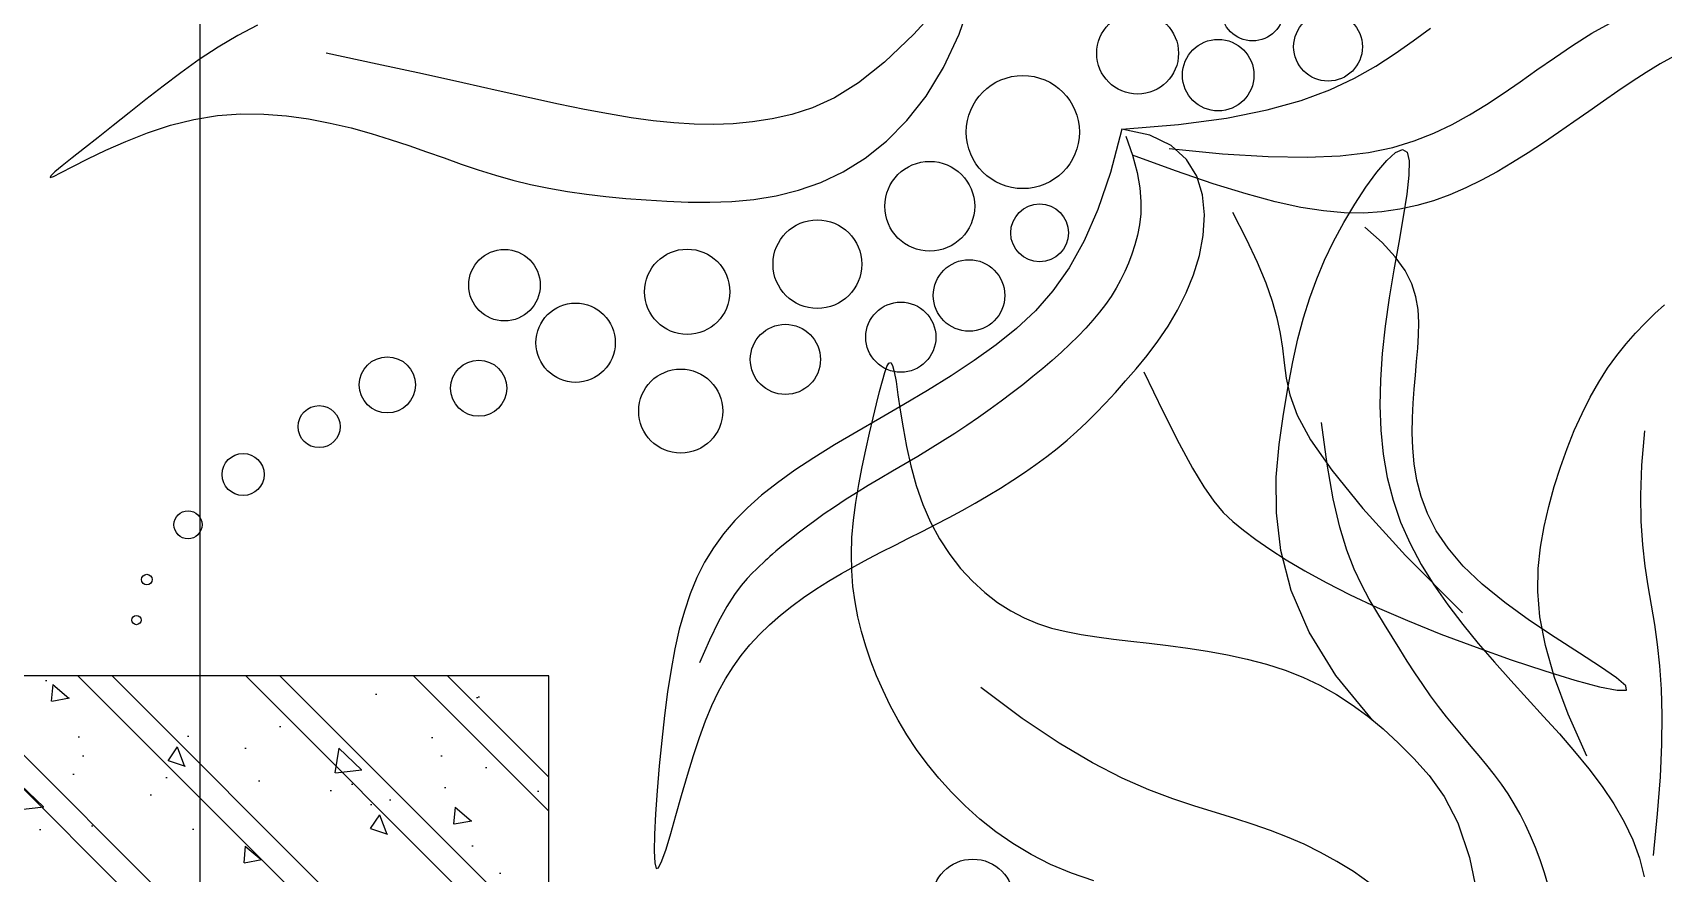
# Model space of a CAD drawing. Header units: millimetres. Extents: x -1030105 to 906887, y -616134 to 1220667.
# Drawn here: x -63910 to -62741, y 529903 to 530506 of the extents above; entities that cross this region are included whole.
import ezdxf
from ezdxf.enums import TextEntityAlignment as Align

# ---------------------------------------------------------------- set-up
doc = ezdxf.new("R2010")
doc.units = ezdxf.units.MM
doc.header["$MEASUREMENT"] = 0
doc.linetypes.add('CENTER', pattern=[2, 1.25, -0.25, 0.25, -0.25])
doc.linetypes.add('DASH', pattern=[0.35, 0.25, -0.1])
for name, color, linetype in [('A-Column', 4, 'Continuous'), ('A-Furniture', 143, 'Continuous'), ('A-Tree', 98, 'Continuous'), ('XR-BC-zColumn$0$LBC - BEACH CLUB - 240809 DG Rev$0$DA-WALL-PATT', 8, 'Continuous')]:
    doc.layers.add(name, color=color, linetype=linetype)
doc.styles.add('Arial_Bold', font='arialbd.ttf')

# ---------------------------------------------------------------- blocks, each defined once
blk = doc.blocks.new('FUR')
at = {"layer": 'A-Furniture', "color": 8, "linetype": 'DASH', "ltscale": 50}
blk.add_open_spline([(-56447.03599999993, -6097.049467972713), (-55194.80878073322, -4879.432741814177), (-50278.88373038909, -2284.573604768259), (-42421.47772418463, -5454.796933513135), (-32732.45049999998, -11254.02927138517), (-23301.95049999998, -9202.029271385167), (-18023.95049999998, -504.5292713851668), (-16595.45049999998, 8921.470728614833), (-19600.32320915881, 15918.27845925349), (-21321.18391267408, 18705.60147339047), (-21789.72381129679, 19344.96383619693)], degree=3, knots=[32574.7262056019, 32574.7262056019, 32574.7262056019, 32574.7262056019, 37697.74124470179, 48060.13185932349, 55585.25195803288, 69452.98974218499, 76151.42226405158, 84447.8370469563, 94470.7732435007, 98031.73488863441, 98031.73488863441, 98031.73488863441, 98031.73488863441], dxfattribs=at)
blk = doc.blocks.new('CAY8')
at = {"color": 0, "linetype": 'ByBlock'}
for p, q in [((228.54305596823, 579.7767229568726), (227.7849597916083, 579.9934766523456)), ((227.7849597916083, 579.9934766523456), (228.434608818885, 578.5095494208235)), ((228.434608818885, 578.5095494208235), (230.5576977554902, 575.1957228446499)), ((230.5649945906498, 578.0593684473224), (228.54305596823, 579.7767229568726)), ((230.5576977554902, 575.1957228446499), (233.9070890959138, 570.2062252904234)), ((233.7068729003095, 575.0414932372678), (230.5649945906498, 578.0593684473224)), ((237.824788138847, 570.923177440347), (233.7068729003095, 575.0414932372678)), ((233.9070890959138, 570.2062252904234), (238.1574372819105, 563.7661468222304)), ((242.7748375484898, 565.9045011694125), (237.824788138847, 570.923177440347)), ((248.4131183706795, 560.1855445386263), (242.7748375484898, 565.9045011694125)), ((238.1574372819105, 563.7661468222304), (242.9833967540562, 556.1005775022586)), ((254.5957278474471, 553.966387661103), (248.4131183706795, 560.1855445386263)), ((242.9833967540562, 556.1005775022586), (248.059621954957, 547.4346073942015)), ((261.1808487358376, 547.4148060442985), (254.5957278474471, 553.966387661103)), ((248.059621954957, 547.4346073942015), (253.0607673255818, 537.9933265614909)), ((268.0350058553759, 540.569356772643), (261.1808487358376, 547.4148060442985)), ((253.0607673255818, 537.9933265614909), (257.6614873077506, 528.0018250665762)), ((275.0268095418451, 533.4362923239914), (268.0350058553759, 540.569356772643)), ((282.0248701303735, 526.0218651765917), (275.0268095418451, 533.4362923239914)), ((257.6614873077506, 528.0018250665762), (261.5364363427598, 517.6851929732165)), ((288.8977979559586, 518.3323278085609), (282.0248701303735, 526.0218651765917)), ((261.5364363427598, 517.6851929732165), (264.4322202932253, 507.2414261919348)), ((295.5142033542525, 510.3739326986051), (288.8977979559586, 518.3323278085609)), ((264.4322202932253, 507.2414261919348), (266.383250708679, 496.7601440256785)), ((301.7426966605799, 502.1529323244486), (295.5142033542525, 510.3739326986051)), ((307.4518882105276, 493.6755791647975), (301.7426966605799, 502.1529323244486)), ((266.383250708679, 496.7601440256785), (267.4958905588592, 486.3038716249448)), ((267.4958905588592, 486.3038716249448), (267.8765028131766, 475.9351341406236)), ((267.8765028131766, 475.9351341406236), (267.6314504428101, 465.7164567224263)), ((267.6314504428101, 465.7164567224263), (266.8670964167122, 455.7103645220941)), ((266.8670964167122, 455.7103645220941), (265.689803705538, 445.9793826892073)), ((296.0507108769834, 437.3696902261599), (298.3755771013984, 461.1292075637557)), ((265.689803705538, 445.9793826892073), (264.205935279484, 436.5860363743941)), ((264.205935279484, 436.5860363743941), (262.5145546937292, 427.5709669323205)), ((293.8916458321346, 416.3112546407738), (296.0507108769834, 437.3696902261599)), ((262.5145546937292, 427.5709669323205), (260.6855278454768, 418.8872805300725)), ((260.6855278454768, 418.8872805300725), (258.7814212181565, 410.466199539298)), ((258.7814212181565, 410.466199539298), (256.8648012942158, 402.2389463308591)), ((291.9140235874966, 397.6537806378929), (293.8916458321346, 416.3112546407738)), ((256.8648012942158, 402.2389463308591), (254.9982345566259, 394.1367432765346)), ((290.1334857633865, 381.0971480466342), (291.9140235874966, 397.6537806378929)), ((254.9982345566259, 394.1367432765346), (253.2442874878998, 386.0908127467283)), ((253.2442874878998, 386.0908127467283), (251.6655265710087, 378.0323771135463)), ((288.5656739813003, 366.3412366972934), (290.1334857633865, 381.0971480466342)), ((251.6655265710087, 378.0323771135463), (250.324518289317, 369.8926587475235)), ((250.324518289317, 369.8926587475235), (249.2702730536275, 361.6133008852066)), ((287.2262298613587, 353.0859264199044), (288.5656739813003, 366.3412366972934)), ((249.2702730536275, 361.6133008852066), (248.4975769907196, 353.1776302195303)), ((248.4975769907196, 353.1776302195303), (247.9876601554006, 344.5793943103581)), ((286.1307950244682, 341.0310970442388), (287.2262298613587, 353.0859264199044)), ((247.9876601554006, 344.5793943103581), (247.7217526035256, 335.8123407153926)), ((247.7217526035256, 335.8123407153926), (247.6810843898365, 326.8702169932531)), ((285.2950110915353, 329.8766283996101), (286.1307950244682, 341.0310970442388)), ((284.737648007098, 319.3583522138233), (285.2950110915353, 329.8766283996101)), ((247.6810843898365, 326.8702169932531), (247.8468855694027, 317.7467707034757)), ((247.8468855694027, 317.7467707034757), (248.2003861974245, 308.4357494038286)), ((284.4899890125762, 309.3559078017734), (284.737648007098, 319.3583522138233)), ((248.2003861974245, 308.4357494038286), (248.7228163289055, 298.9309006529311)), ((284.5864456734143, 299.7848863756026), (284.4899890125762, 309.3559078017734)), ((248.7228163289055, 298.9309006529311), (249.4235609365733, 289.2363928313443)), ((285.0614295553842, 290.560879148763), (284.5864456734143, 299.7848863756026)), ((285.9493522243883, 281.599477333004), (285.0614295553842, 290.560879148763)), ((249.4235609365733, 289.2363928313443), (250.4246246620187, 279.3980776051703)), ((250.4246246620187, 279.3980776051703), (251.8761670633121, 269.472227463435)), ((287.2846252453473, 272.8162721409262), (285.9493522243883, 281.599477333004)), ((-52.02395984573923, 270.4064797614428), (-54.57019617895094, 269.4547824678757)), ((-54.57019617895094, 269.4547824678757), (-54.02760572200168, 268.4074141167748)), ((-54.02760572200168, 268.4074141167748), (-50.73351694807025, 267.2660384696883)), ((-46.71711464213695, 271.2537488633479), (-52.02395984573923, 270.4064797614428)), ((-39.14426508454744, 271.9860592955974), (-46.71711464213695, 271.2537488633479)), ((-29.80001569015985, 272.5928805798048), (-39.14426508454744, 271.9860592955974)), ((-19.17897097616333, 273.063682238304), (-29.80001569015985, 272.5928805798048)), ((-7.775735458961208, 273.3879337932322), (-19.17897097616333, 273.063682238304)), ((3.915086343864459, 273.5551047661374), (-7.775735458961208, 273.3879337932322)), ((15.39888991597581, 273.5546646793537), (3.915086343864459, 273.5551047661374)), ((26.27171896149412, 273.3701961963689), (15.39888991597581, 273.5546646793537)), ((36.49221007253254, 272.9617345456809), (26.27171896149412, 273.3701961963689)), ((46.10964806290758, 272.2834280975312), (36.49221007253254, 272.9617345456809)), ((55.17331774532249, 271.2894252227507), (46.10964806290758, 272.2834280975312)), ((63.73250393392118, 269.9338742911223), (55.17331774532249, 271.2894252227507)), ((71.83649144186529, 268.1709236730185), (63.73250393392118, 269.9338742911223)), ((79.53456508290583, 265.9547217387462), (71.83649144186529, 268.1709236730185)), ((251.8761670633121, 269.472227463435), (253.9283477000299, 259.5151148933965)), ((289.1016601840984, 264.1268547854579), (287.2846252453473, 272.8162721409262)), ((-50.73351694807025, 267.2660384696883), (-45.19164492716482, 266.0305459429892)), ((-45.19164492716482, 266.0305459429892), (-37.90570473053776, 264.7008269544258)), ((-37.90570473053776, 264.7008269544258), (-29.37941142806631, 263.2767719212225)), ((-29.37941142806631, 263.2767719212225), (-20.11648009087185, 261.7582712602107)), ((-20.11648009087185, 261.7582712602107), (-10.62062578915902, 260.1452153895316)), ((86.87600967007347, 263.239416858547), (79.53456508290583, 265.9547217387462)), ((93.91256145839179, 259.9812415372817), (86.87600967007347, 263.239416858547)), ((291.4348686064786, 255.4468164788723), (289.1016601840984, 264.1268547854579)), ((-10.62062578915902, 260.1452153895316), (-1.3955635933944, 258.4374947255583)), ((-1.3955635933944, 258.4374947255583), (7.151859706931646, 256.6293504591904)), ((7.151859706931646, 256.6293504591904), (15.00227044485837, 254.6924268735402)), ((15.00227044485837, 254.6924268735402), (22.23316323518702, 252.5927190258535)), ((51.87581483966096, 257.0350434051888), (41.09169775364899, 260.3470473348807)), ((60.76757117804118, 253.8590605373265), (51.87581483966096, 257.0350434051888)), ((67.98210746725272, 250.8498125095521), (60.76757117804118, 253.8590605373265)), ((100.7057624676472, 256.1447648201884), (93.91256145839179, 259.9812415372817)), ((107.3196061582439, 251.6966398855529), (100.7057624676472, 256.1447648201884)), ((253.9283477000299, 259.5151148933965), (256.7313261307008, 249.5830123839496)), ((294.4064981465654, 246.6763498846503), (291.4348686064786, 255.4468164788723)), ((22.23316323518702, 252.5927190258535), (28.92203269271886, 250.296221972787)), ((28.92203269271886, 250.296221972787), (35.14637343153481, 247.7689307707351)), ((35.14637343153481, 247.7689307707351), (40.98368006637065, 244.9768404768129)), ((73.73456440693735, 248.0380130994035), (67.98210746725272, 250.8498125095521)), ((78.24008269647493, 245.4543760838951), (73.73456440693735, 248.0380130994035)), ((113.8180859910444, 246.6035199139533), (107.3196061582439, 251.6966398855529)), ((120.2651954275661, 240.8320580839372), (113.8180859910444, 246.6035199139533)), ((256.7313261307008, 249.5830123839496), (260.4352619141155, 239.7321924224179)), ((298.4901407165689, 237.6540534728065), (294.4064981465654, 246.6763498846503)), ((40.98368006637065, 244.9768404768129), (46.5114472117657, 241.8859461474149)), ((46.5114472117657, 241.8859461474149), (51.8071694825212, 238.4622428392631)), ((51.8071694825212, 238.4622428392631), (56.93608432047222, 234.6826035354261)), ((81.71380303413207, 243.1296152410887), (78.24008269647493, 245.4543760838951)), ((84.370866119747, 241.0944443479329), (81.71380303413207, 243.1296152410887)), ((86.42641265250313, 239.3795771824898), (84.370866119747, 241.0944443479329)), ((88.07655731270097, 237.9941546029386), (86.42641265250313, 239.3795771824898)), ((126.7249279275584, 234.3489075749694), (120.2651954275661, 240.8320580839372)), ((260.4352619141155, 239.7321924224179), (265.1903146093264, 230.0189274976965)), ((56.93608432047222, 234.6826035354261), (61.91440047853575, 230.5674129213457)), ((89.44131070799085, 236.8610257908094), (88.07655731270097, 237.9941546029386)), ((90.62165742740217, 235.88146700775), (89.44131070799085, 236.8610257908094)), ((91.71858205957142, 234.9567545167829), (90.62165742740217, 235.88146700775)), ((92.83306919365896, 233.9881645798832), (91.71858205957142, 234.9567545167829)), ((94.0661034186287, 232.8769734594189), (92.83306919365896, 233.9881645798832)), ((95.51866932357552, 231.524457416841), (94.0661034186287, 232.8769734594189)), ((97.29175149713592, 229.8318927157616), (95.51866932357552, 231.524457416841)), ((133.2612769529314, 227.1207215663835), (126.7249279275584, 234.3489075749694)), ((304.2472242973981, 228.2031271637115), (298.4901407165689, 237.6540534728065)), ((61.91440047853575, 230.5674129213457), (66.74606953771035, 226.1479336097927)), ((66.74606953771035, 226.1479336097927), (71.43504307892908, 221.4554282129484)), ((99.46145426289331, 227.72103165927), (97.29175149713592, 229.8318927157616)), ((102.0043608789147, 225.1955307200205), (99.46145426289331, 227.72103165927)), ((104.8721743383448, 222.2795224121746), (102.0043608789147, 225.1955307200205)), ((139.9382359642859, 219.114153238037), (133.2612769529314, 227.1207215663835)), ((265.1903146093264, 230.0189274976965), (271.1466437744039, 220.4994900975016)), ((312.2391768695034, 218.1467708784567), (304.2472242973981, 228.2031271637115)), ((71.43504307892908, 221.4554282129484), (75.98527268188082, 216.5211593420117)), ((75.98527268188082, 216.5211593420117), (80.40070992828441, 211.3763896103428)), ((108.0165976345252, 218.9971392504176), (104.8721743383448, 222.2795224121746)), ((111.3893337596837, 215.3725137485835), (108.0165976345252, 218.9971392504176)), ((146.8087120779546, 210.3333159757767), (139.9382359642859, 219.114153238037)), ((271.1466437744039, 220.4994900975016), (278.4499594757672, 211.2501850619537)), ((323.0274264142517, 207.3081845373472), (312.2391768695034, 218.1467708784567)), ((80.40070992828441, 211.3763896103428), (84.68530639835262, 206.0523816292061)), ((114.9420857072928, 211.4297784208993), (111.3893337596837, 215.3725137485835)), ((118.6265564699734, 207.1930657815265), (114.9420857072928, 211.4297784208993)), ((153.8812670359493, 200.9321639935315), (146.8087120779546, 210.3333159757767)), ((278.4499594757672, 211.2501850619537), (287.2281738076654, 202.4274466370571)), ((84.68530639835262, 206.0523816292061), (88.84301367321495, 200.5803980106521)), ((122.394449040281, 202.6865083452158), (118.6265564699734, 207.1930657815265)), ((126.2058818130699, 197.9375294108195), (122.394449040281, 202.6865083452158)), ((287.2281738076654, 202.4274466370571), (297.60474937047, 194.207741420827)), ((337.1734009120937, 195.5105680614743), (323.0274264142517, 207.3081845373472)), ((76.74225976324124, 193.0038326065423), (83.59433209469898, 194.7274387717353)), ((83.59433209469898, 194.7274387717353), (90.66538726828185, 196.0883997266083)), ((88.84301367321495, 200.5803980106521), (92.8811677725771, 194.9906044101681)), ((90.66538726828185, 196.0883997266083), (97.99922177128065, 197.0742105147965)), ((92.8811677725771, 194.9906044101681), (96.82064247771814, 189.3087786546985)), ((97.99922177128065, 197.0742105147965), (105.6396320906588, 197.6723661802625)), ((105.6396320906588, 197.6723661802625), (113.6001742562166, 197.8828667590224)), ((113.6001742562166, 197.8828667590224), (121.7734424629471, 197.7557322617886)), ((121.7734424629471, 197.7557322617886), (130.0217904492038, 197.3534876913272)), ((130.0546347882646, 192.9867154185067), (126.2058818130699, 197.9375294108195)), ((130.0217904492038, 197.3534876913272), (138.2075719525546, 196.7386580511247)), ((138.2075719525546, 196.7386580511247), (146.193140710895, 195.9737683440781)), ((146.193140710895, 195.9737683440781), (153.8408504617928, 195.1213435736081)), ((153.8408504617928, 195.1213435736081), (161.0130549436017, 194.2439087430048)), ((161.1533762352283, 191.1021117118089), (153.8812670359493, 200.9321639935315)), ((161.0130549436017, 194.2439087430048), (167.5721078933657, 193.4039888552961)), ((297.60474937047, 194.207741420827), (309.7031487657314, 186.7675360105586)), ((355.238528343938, 182.5771213712087), (337.1734009120937, 195.5105680614743)), ((57.06197494936532, 185.7821924145919), (63.51987767786522, 188.5187044715731)), ((63.51987767786522, 188.5187044715731), (70.06537378661778, 190.9300861875254)), ((70.06537378661778, 190.9300861875254), (76.74225976324124, 193.0038326065423)), ((96.82064247771814, 189.3087786546985), (100.6856960089517, 183.5596016142972)), ((133.9429033673023, 187.8779435929409), (130.0546347882646, 192.9867154185067)), ((137.8728829518823, 182.6550911593094), (133.9429033673023, 187.8779435929409)), ((168.6225150728151, 181.0345735510509), (161.1533762352283, 191.1021117118089)), ((167.5721078933657, 193.4039888552961), (173.3834913730698, 192.6474355832634)), ((173.3834913730698, 192.6474355832634), (178.3252007419742, 191.9534072779807)), ((178.3252007419742, 191.9534072779807), (182.2783596820536, 191.2843889587693)), ((183.0552268439442, 187.0014228683376), (178.6484609031413, 185.6936077879818)), ((182.2783596820536, 191.2843889587693), (185.1240918758067, 190.6028656467188)), ((185.8279648078915, 188.1081159517871), (183.0552268439442, 187.0014228683376)), ((185.1240918758067, 190.6028656467188), (186.7435210063868, 189.8713223612158)), ((187.0177707562925, 189.0522441228259), (185.8279648078915, 188.1081159517871)), ((186.7435210063868, 189.8713223612158), (187.0177707562925, 189.0522441228259)), ((309.7031487657314, 186.7675360105586), (323.6468345941485, 180.2832970042018)), ((37.85928394853727, 175.7052405252198), (44.24419140643477, 179.3785866987109)), ((44.24419140643477, 179.3785866987109), (50.64786911415467, 182.7330549730123)), ((50.64786911415467, 182.7330549730123), (57.06197494936532, 185.7821924145919)), ((100.6856960089517, 183.5596016142972), (104.5005865860676, 177.7677541588218)), ((141.8467689437693, 177.3620353426686), (137.8728829518823, 182.6550911593094)), ((158.0953712942155, 180.1320071383034), (149.7594302318776, 177.5861964342712)), ((165.8807273076109, 182.3026675283127), (158.0953712942155, 180.1320071383034)), ((172.8276924507754, 184.1419452095815), (165.8807273076109, 182.3026675283127)), ((176.2861589464537, 170.920963932027), (168.6225150728151, 181.0345735510509)), ((178.6484609031413, 185.6936077879818), (172.8276924507754, 184.1419452095815)), ((323.6468345941485, 180.2832970042018), (339.5592694572715, 174.9314909998375)), ((25.22085915357638, 167.326884593569), (31.51191658297648, 171.6942589806658)), ((31.51191658297648, 171.6942589806658), (37.85928394853727, 175.7052405252198)), ((104.5005865860676, 177.7677541588218), (108.2895724297723, 171.9579171582609)), ((108.2895724297723, 171.9579171582609), (112.0769117603795, 166.1547714825374)), ((141.1607099419507, 174.6214678108681), (132.5870162451993, 171.1940536630736)), ((149.7594302318776, 177.5861964342712), (141.1607099419507, 174.6214678108681)), ((145.8667567438115, 172.0426533678128), (141.8467689437693, 177.3620353426686)), ((149.935041753839, 166.7408224597984), (145.8667567438115, 172.0426533678128)), ((339.5592694572715, 174.9314909998375), (357.563915955865, 170.8885845950881)), ((19.00488150370256, 162.5843598923839), (25.22085915357638, 167.326884593569)), ((112.0769117603795, 166.1547714825374), (115.8868627980719, 160.3829980017053)), ((124.3261549623876, 167.2601863848849), (116.6200498271082, 162.7948559098168)), ((132.5870162451993, 171.1940536630736), (124.3261549623876, 167.2601863848849)), ((154.0538193760094, 161.5004198434199), (149.935041753839, 166.7408224597984)), ((184.1417832534953, 160.9526972753101), (176.2861589464537, 170.920963932027)), ((6.873244915144824, 151.8988296624175), (12.88275347626222, 157.4479274056957)), ((12.88275347626222, 157.4479274056957), (19.00488150370256, 162.5843598923839)), ((109.5270962238737, 157.8480823284062), (103.0598074487807, 152.4886432690055)), ((116.6200498271082, 162.7948559098168), (109.5270962238737, 157.8480823284062)), ((115.8868627980719, 160.3829980017053), (119.743683763556, 154.6672775856223)), ((158.2230896602869, 156.3591067930993), (154.0538193760094, 161.5004198434199)), ((162.43407125454, 151.3296807809184), (158.2230896602869, 156.3591067930993)), ((192.1868633913564, 151.3211880016697), (184.1417832534953, 160.9526972753101)), ((0.9951256633230514, 145.9183091902178), (6.873244915144824, 151.8988296624175)), ((103.0598074487807, 152.4886432690055), (97.23069679884247, 146.7853163603595)), ((119.743683763556, 154.6672775856223), (123.6662726553059, 149.0314684172063)), ((123.6662726553059, 149.0314684172063), (127.6520865840448, 143.496137931028)), ((166.675787455426, 146.4187233275388), (162.43407125454, 151.3296807809184)), ((200.4188747569297, 142.2178505315478), (192.1868633913564, 151.3211880016697)), ((-4.725534987095671, 139.4886505917038), (0.9951256633230514, 145.9183091902178)), ((97.23069679884247, 146.7853163603595), (92.05227756982822, 140.8068792310823)), ((127.6520865840448, 143.496137931028), (131.6932224399006, 138.0810308751115)), ((170.9372615599295, 141.6328159542118), (166.675787455426, 146.4187233275388)), ((175.207516864577, 136.9785401819918), (170.9372615599295, 141.6328159542118)), ((208.8979506530686, 133.8044273424621), (200.4188747569297, 142.2178505315478)), ((-10.23346995126303, 132.5963067634748), (-4.725534987095671, 139.4886505917038)), ((87.5370630591442, 134.6221095103774), (83.69756656295249, 128.2997848269242)), ((92.05227756982822, 140.8068792310823), (87.5370630591442, 134.6221095103774)), ((131.6932224399006, 138.0810308751115), (135.7817771116916, 132.8058919964988)), ((179.47557666596, 132.4624775323919), (175.207516864577, 136.9785401819918)), ((-15.46611269539244, 125.2287726747109), (-10.23346995126303, 132.5963067634748)), ((32.39462338229532, 111.137192581702), (44.24105694181526, 131.5125427911207)), ((83.69756656295249, 128.2997848269242), (80.54630137787353, 121.9086828090094)), ((135.7817771116916, 132.8058919964988), (139.9098474883667, 127.6904660427554)), ((139.9098474883667, 127.6904660427554), (144.0695304605124, 122.75449776184)), ((183.7304642615218, 128.0912095261392), (179.47557666596, 132.4624775323919)), ((187.9612029470027, 123.8713176847468), (183.7304642615218, 128.0912095261392)), ((217.9348560014932, 126.1239731380065), (208.8979506530686, 133.8044273424621)), ((-20.36089668622117, 117.37354329564), (-15.46611269539244, 125.2287726747109)), ((80.54630137787353, 121.9086828090094), (78.07909640492471, 115.4967393815768)), ((144.0695304605124, 122.75449776184), (148.2529229165539, 118.0177319008599)), ((192.1586454876251, 119.8104804794148), (187.9612029470027, 123.8713176847468)), ((196.3209625165855, 115.9207641865087), (192.1586454876251, 119.8104804794148)), ((227.9030136304082, 119.1898706780648), (217.9348560014932, 126.1239731380065)), ((239.1758463674942, 113.0155027231758), (227.9030136304082, 119.1898706780648)), ((-24.85525538956972, 109.0181135962284), (-20.36089668622117, 117.37354329564)), ((78.07909640492471, 115.4967393815768), (76.22504296388979, 109.0285236498476)), ((148.2529229165539, 118.0177319008599), (152.4521217457677, 113.4999132077737)), ((152.4521217457677, 113.4999132077737), (156.6691576230605, 109.2089944302152)), ((200.4481541358418, 112.2153320324742), (196.3209625165855, 115.9207641865087)), ((204.5402204468937, 108.7073472431675), (200.4481541358418, 112.2153320324742)), ((252.1267770394497, 107.6142520336816), (239.1758463674942, 113.0155027231758)), ((-28.88662227276473, 100.1499785463766), (-24.85525538956972, 109.0181135962284)), ((23.04771867995623, 93.05963769571281), (32.39462338229532, 111.137192581702)), ((76.22504296388979, 109.0285236498476), (74.8965479783601, 102.4477630155689)), ((156.6691576230605, 109.2089944302152), (160.9457963609475, 105.1057603189711)), ((160.9457963609475, 105.1057603189711), (165.3337375577048, 101.1392036245034)), ((208.5971615512408, 105.4099730455582), (204.5402204468937, 108.7073472431675)), ((212.6189775500552, 102.3363726656335), (208.5971615512408, 105.4099730455582)), ((267.129228474545, 102.9995013693351), (252.1267770394497, 107.6142520336816)), ((-32.39243080110282, 90.7566331159851), (-28.88662227276473, 100.1499785463766)), ((74.8965479783601, 102.4477630155689), (74.00601837297472, 95.69818488016062)), ((165.3337375577048, 101.1392036245034), (169.8846808105609, 97.25831709773229)), ((169.8846808105609, 97.25831709773229), (174.6503257179884, 93.41209348944722)), ((216.605668545033, 99.49970932970791), (212.6189775500552, 102.3363726656335)), ((220.5572346379358, 96.91314626475105), (216.605668545033, 99.49970932970791)), ((224.4777006510285, 94.58527613891965), (220.5572346379358, 96.91314626475105)), ((284.5566235000024, 99.18463349087142), (267.129228474545, 102.9995013693351)), ((304.7823849432407, 96.18303115889466), (284.5566235000024, 99.18463349087142)), ((-35.31011444184514, 80.82557227449615), (-32.39243080110282, 90.7566331159851)), ((15.84684251179897, 77.02665173343303), (23.04771867995623, 93.05963769571281)), ((74.00601837297472, 95.69818488016062), (73.46586107119401, 88.7235166445189)), ((174.6503257179884, 93.41209348944722), (179.6823718775431, 89.54952555063392)), ((179.6823718775431, 89.54952555063392), (185.0325188871084, 85.6196060321472)), ((228.3871902906194, 92.50640938800098), (224.4777006510285, 94.58527613891965)), ((232.3098519842406, 90.66228589027924), (228.3871902906194, 92.50640938800098)), ((236.2698341590312, 89.03864552331834), (232.3098519842406, 90.66228589027924)), ((293.4662180614341, 90.05495102833265), (285.9220129220939, 87.08318279106061)), ((288.6110591155175, 69.7307258226665), (293.4662180614341, 90.05495102833265)), ((301.8600119076164, 94.1050022954314), (293.4662180614341, 90.05495102833265)), ((303.495600954675, 83.23409154995352), (304.7823849432407, 96.18303115889466)), ((304.7823849432407, 96.18303115889466), (309.8038665773802, 70.73846058691015)), ((73.46586107119401, 88.7235166445189), (73.18848299700221, 81.46748571012904)), ((185.0325188871084, 85.6196060321472), (190.7524663444365, 81.57132768490737)), ((240.2912852433092, 87.62122816546798), (236.2698341590312, 89.03864552331834)), ((244.3983536635587, 86.39577369435756), (240.2912852433092, 87.62122816546798)), ((248.6151878476394, 85.3480219882058), (244.3983536635587, 86.39577369435756)), ((252.9659362231487, 84.46371292470758), (248.6151878476394, 85.3480219882058)), ((257.4871873862594, 83.75308450935881), (252.9659362231487, 84.46371292470758)), ((262.2652906089515, 83.32436725912157), (257.4871873862594, 83.75308450935881)), ((267.3990353328281, 83.31028981797317), (262.2652906089515, 83.32436725912157)), ((272.9872109988373, 83.84358082995641), (267.3990353328281, 83.31028981797317)), ((279.1286070480583, 85.05696893963795), (272.9872109988373, 83.84358082995641)), ((285.9220129220939, 87.08318279106061), (279.1286070480583, 85.05696893963795)), ((299.8938571525523, 73.0237495018755), (303.495600954675, 83.23409154995352)), ((-37.61673210890694, 70.35419078934683), (-35.31011444184514, 80.82557227449615)), ((10.43849455423515, 62.78500829560107), (15.84684251179897, 77.02665173343303)), ((73.18848299700221, 81.46748571012904), (73.08629107543129, 73.87381947867289)), ((190.7524663444365, 81.57132768490737), (196.884858203457, 77.38447044516397)), ((196.884858203457, 77.38447044516397), (203.4361158396005, 73.16196299244803)), ((73.08629107543129, 73.87381947867289), (73.07169222909033, 65.8862453512429)), ((195.8666776184418, 73.7740549184764), (178.6556809669437, 62.90303453456181)), ((203.4361158396005, 73.16196299244803), (210.4036049837541, 69.03752119155433)), ((210.4036049837541, 69.03752119155433), (217.7846913678532, 65.14486090786704)), ((284.7421552298274, 51.97691215039413), (288.6110591155175, 69.7307258226665)), ((294.3650657803682, 65.28939976931906), (299.8938571525523, 73.0237495018755)), ((298.3755771013984, 73.7740549184764), (298.7441979627492, 49.31581859632024)), ((309.8038665773802, 70.73846058691015), (315.222645377582, 49.28924159216876)), ((6.469174483807365, 50.08148098282436), (10.43849455423515, 62.78500829560107)), ((73.07169222909033, 65.8862453512429), (73.06126448225587, 57.47454284448941)), ((178.6556809669437, 62.90303453456181), (165.0923102646575, 54.0328152671882)), ((217.7846913678532, 65.14486090786704), (225.5767407229159, 61.61769800572256)), ((225.5767407229159, 61.61769800572256), (233.7771187802227, 58.58974835089793)), ((279.0779893049712, 56.19825626776765), (287.2971390833864, 59.76843710654975)), ((287.2971390833864, 59.76843710654975), (294.3650657803682, 65.28939976931906)), ((73.06126448225587, 57.47454284448941), (72.98827025199171, 48.7126999365737)), ((165.0923102646575, 54.0328152671882), (154.6197238138066, 46.76323687021977)), ((233.7771187802227, 58.58974835089793), (242.3831912712503, 56.19472780786054)), ((242.3831912712503, 56.19472780786054), (251.3923239266896, 54.56635224186357)), ((251.3923239266896, 54.56635224186357), (260.7376694824725, 53.85981908119174)), ((260.7376694824725, 53.85981908119174), (270.0955286900589, 54.31625200776216)), ((270.0955286900589, 54.31625200776216), (279.0779893049712, 56.19825626776765)), ((3.585381976992721, 38.66284339643062), (6.469174483807365, 50.08148098282436)), ((72.98827025199171, 48.7126999365737), (72.79014305670171, 39.700756720953)), ((154.6197238138066, 46.76323687021977), (146.6810799174655, 40.69413909824107)), ((281.8044182860485, 36.48704693376385), (284.7421552298274, 51.97691215039413)), ((298.7441979627492, 49.31581859632024), (299.8229484041021, 28.46840417555541)), ((315.222645377582, 49.28924159216876), (320.9855398335367, 31.32892109902059)), ((1.433616710399292, 28.27586913650339), (3.585381976992721, 38.66284339643062)), ((72.79014305670171, 39.700756720953), (72.40431641217037, 30.53875329187031)), ((146.6810799174655, 40.69413909824107), (140.7195368787088, 35.42536170675339)), ((272.7483457347498, 41.76123441188429), (261.4519678309607, 34.1503733249574)), ((72.40431641217037, 30.53875329187031), (71.76822383719445, 21.32672974199704)), ((136.1782530002183, 30.55674444975193), (132.5003865846102, 25.68812708260702)), ((140.7195368787088, 35.42536170675339), (136.1782530002183, 30.55674444975193)), ((261.4519678309607, 34.1503733249574), (251.4507171116074, 27.99321961242276)), ((279.7427601667168, 22.95466709594075), (281.8044182860485, 36.48704693376385)), ((320.9855398335367, 31.32892109902059), (327.0393684344763, 16.3510460334528)), ((-0.3396216399542027, 18.6673318035846), (1.433616710399292, 28.27586913650339)), ((132.5003865846102, 25.68812708260702), (129.1290959345661, 20.41934935924837)), ((242.5381239545695, 23.09281932698104), (234.5077187377919, 19.25221851956485)), ((251.4507171116074, 27.99321961242276), (242.5381239545695, 23.09281932698104)), ((278.5020927541718, 11.07330955923862), (279.7427601667168, 22.95466709594075)), ((299.8229484041021, 28.46840417555541), (301.57116021203, 10.79100998917602)), ((-2.04247274730551, 9.610578142042868), (-0.3396216399542027, 18.6673318035846)), ((71.76822383719445, 21.32672974199704), (70.81929884742749, 12.16472616511783)), ((129.1290959345661, 20.41934935924837), (125.6055601766657, 14.40027106959496)), ((227.1530318404639, 16.27446324320226), (220.2675936403994, 13.96259954921879)), ((234.5077187377919, 19.25221851956485), (227.1530318404639, 16.27446324320226)), ((327.0393684344763, 16.3510460334528), (333.3309496702223, 3.849163319815489)), ((-3.801633689645314, 0.9852474664457986), (-2.04247274730551, 9.610578142042868)), ((70.81929884742749, 12.16472616511783), (69.49497496088043, 3.15278265482084)), ((121.8630417288241, 7.48083214064718), (117.9328238325925, -0.4390074663078849)), ((125.6055601766657, 14.40027106959496), (121.8630417288241, 7.48083214064718)), ((138.7161815662275, 6.420700440192377), (154.8035235170482, 8.284150232453612)), ((154.8035235170482, 8.284150232453612), (169.9072955171887, 8.678461557939954)), ((169.9072955171887, 8.678461557939954), (183.8560778239207, 8.263173468754758)), ((183.8560778239207, 8.263173468754758), (196.539868047048, 7.579565180423742)), ((200.3057652235166, 8.921515925141648), (192.8384571090301, 6.384561173685142)), ((196.539868047048, 7.579565180423742), (208.0943332042098, 6.695876557774682)), ((207.0785848454125, 10.54873111775123), (200.3057652235166, 8.921515925141648)), ((213.6449345160672, 12.11967349031511), (207.0785848454125, 10.54873111775123)), ((220.2675936403994, 13.96259954921879), (213.6449345160672, 12.11967349031511)), ((278.0273279300327, 0.5365112464296544), (278.5020927541718, 11.07330955923862)), ((301.57116021203, 10.79100998917602), (303.948165172058, -4.157165630282179)), ((-5.698440894089799, -7.302447764419412), (-3.801633689645314, 0.9852474664457986)), ((69.49497496088043, 3.15278265482084), (67.73268569458196, -5.609060695109292)), ((104.2764667831962, -4.351770759551073), (121.8166894076512, 2.428573126957417)), ((121.8166894076512, 2.428573126957417), (138.7161815662275, 6.420700440192377)), ((184.1323321780019, 1.9530975651669), (173.6430621059571, -5.357644199151764)), ((192.8384571090301, 6.384561173685142), (184.1323321780019, 1.9530975651669)), ((208.0943332042098, 6.695876557774682), (218.7165576653806, 5.562087627879009)), ((218.7165576653806, 5.562087627879009), (228.6036258015174, 4.12817841676042)), ((228.6036258015174, 4.12817841676042), (237.9526219822674, 2.344128952210667)), ((237.9526219822674, 2.344128952210667), (246.9606305778671, 0.1599192607118312)), ((246.9606305778671, 0.1599192607118312), (255.8247359581601, -2.474470630664655)), ((278.2633775769009, -8.962190919452041), (278.0273279300327, 0.5365112464296544)), ((333.3309496702223, 3.849163319815489), (339.8071020304651, -6.683180116624499)), ((-7.814230788344503, -15.34629509209299), (-5.698440894089799, -7.302447764419412)), ((67.73268569458196, -5.609060695109292), (65.47768538871787, -14.04785797071054)), ((86.2669334361799, -14.57987027222225), (104.2764667831962, -4.351770759551073)), ((117.9328238325925, -0.4390074663078849), (113.8461897289981, -9.459287789000882)), ((173.6430621059571, -5.357644199151764), (160.8263185677006, -16.53243341578309)), ((255.8247359581601, -2.474470630664655), (264.7420224939724, -5.609060695109292)), ((264.7420224939724, -5.609060695109292), (273.8068612795269, -9.25427172345917)), ((303.948165172058, -4.157165630282179), (306.913295070497, -16.81692434890829)), ((339.8071020304651, -6.683180116624499), (346.4146440044369, -15.75243735046934)), ((65.47768538871787, -14.04785797071054), (62.70651167538199, -22.19903997796609)), ((67.95950910887223, -28.91526446492753), (86.2669334361799, -14.57987027222225)), ((113.8461897289981, -9.459287789000882), (109.6344226599849, -19.68004886607923)), ((148.0305097563269, -18.6684600432327), (163.3650333104542, -14.07338959273875)), ((163.3650333104542, -14.07338959273875), (181.9874255370687, -9.343890068315886)), ((273.8068612795269, -9.25427172345917), (282.7027703078074, -13.26212777785804)), ((279.1551535765921, -17.72926001563428), (278.2633775769009, -8.962190919452041)), ((282.7027703078074, -13.26212777785804), (291.0105542958499, -17.44505373842367)), ((-10.23033980031141, -23.24008205863902), (-7.814230788344503, -15.34629509209299)), ((62.70651167538199, -22.19903997796609), (59.40352301061102, -30.1251317005208)), ((109.6344226599849, -19.68004886607923), (105.3288058669077, -31.20133073527359)), ((135.5177345782595, -23.14473270817507), (148.0305097563269, -18.6684600432327)), ((160.8263185677006, -16.53243341578309), (145.1377732395431, -32.55603938385866)), ((266.811307910235, -27.65615893481845), (272.7483457347498, -19.06313775211856)), ((280.6504925159916, -26.02789755588128), (279.1551535765921, -17.72926001563428)), ((291.0105542958499, -17.44505373842367), (298.3110179612795, -21.61547448429155)), ((298.3110179612795, -21.61547448429155), (304.1849660212629, -25.58581489590688)), ((306.913295070497, -16.81692434890829), (310.425881694051, -27.62906783383914)), ((346.4146440044369, -15.75243735046934), (353.1003940818937, -23.86506145677959)), ((-13.02810435743413, -31.07759620546676), (-10.23033980031141, -23.24008205863902)), ((49.52561354426325, -48.01749238990124), (67.95950910887223, -28.91526446492753)), ((117.0929481598159, -31.80340982947928), (125.3605874785153, -27.51783887437159)), ((125.3605874785153, -27.51783887437159), (135.5177345782595, -23.14473270817507)), ((260.9900181296853, -34.3859352725467), (266.811307910235, -27.65615893481845)), ((282.7089298014125, -33.94825880121607), (280.6504925159916, -26.02789755588128)), ((304.1849660212629, -25.58581489590688), (308.2132031925739, -29.16849985286353)), ((308.2132031925739, -29.16849985286353), (309.9765341935581, -32.17595423521379)), ((310.425881694051, -27.62906783383914), (314.4452568285724, -37.03439775194965)), ((353.1003940818937, -23.86506145677959), (359.8111707529188, -31.45351749512884)), ((-16.2888608874182, -38.95262507431289), (-13.02810435743413, -31.07759620546676)), ((59.40352301061102, -30.1251317005208), (55.55307784945944, -37.88865812385302)), ((105.3288058669077, -31.20133073527359), (100.9606225905318, -44.12317343568975)), ((104.3617116789919, -40.17447125856233), (110.2486963257343, -36.01707686194095)), ((110.2486963257343, -36.01707686194095), (117.0929481598159, -31.80340982947928)), ((145.1377732395431, -32.55603938385866), (126.0330977968133, -54.41323140120039)), ((181.5202619236097, -36.68817267920349), (170.7682121627749, -39.02244119139323)), ((192.6977635651001, -35.00416470212622), (181.5202619236097, -36.68817267920349)), ((204.3194869808376, -33.92039724892493), (192.6977635651001, -35.00416470212622)), ((216.4042020650031, -33.3868503105241), (204.3194869808376, -33.92039724892493)), ((228.970678711712, -33.35350387673498), (216.4042020650031, -33.3868503105241)), ((241.9594787452534, -33.74949624522378), (228.970678711712, -33.35350387673498)), ((254.998331711331, -34.42059894442173), (241.9594787452534, -33.74949624522378)), ((267.6367590859536, -35.19174181113885), (254.998331711331, -34.42059894442173)), ((255.2500648780788, -39.49006167345033), (260.9900181296853, -34.3859352725467)), ((279.4242823446057, -35.88785468146489), (267.6367590859536, -35.19174181113885)), ((289.9104229639506, -36.33386739142406), (279.4242823446057, -35.88785468146489)), ((285.2929255418148, -41.53723744795388), (282.7089298014125, -33.94825880121607)), ((298.6447024187528, -36.35470977736804), (289.9104229639506, -36.33386739142406)), ((305.176642185741, -35.77531167551751), (298.6447024187528, -36.35470977736804)), ((309.0557637403344, -34.42060292255155), (305.176642185741, -35.77531167551751)), ((309.9765341935581, -32.17595423521379), (309.0557637403344, -34.42060292255155)), ((314.4452568285724, -37.03439775194965), (318.9307522599793, -45.47371577004924)), ((359.8111707529188, -31.45351749512884), (366.4937925059585, -38.65431846602405)), ((-20.09394581816559, -46.95895620665215), (-16.2888608874182, -38.95262507431289)), ((55.55307784945944, -37.88865812385302), (51.13953464711267, -45.55214423272082)), ((93.67639918657551, -48.38192520432312), (98.9658739227034, -44.29122430772077)), ((100.9606225905318, -44.12317343568975), (96.5611560730631, -58.54561700551676)), ((98.9658739227034, -44.29122430772077), (104.3617116789919, -40.17447125856233)), ((160.4228443875636, -42.05699024763999), (150.4653887045806, -45.84183985787058)), ((170.7682121627749, -39.02244119139323), (160.4228443875636, -42.05699024763999)), ((243.8765219037687, -45.77174430352716), (249.5570366411139, -43.20613304764083)), ((249.5570366411139, -43.20613304764083), (255.2500648780788, -39.49006167345033)), ((288.3649398487778, -48.84172719404705), (285.2929255418148, -41.53723744795388)), ((-24.61517398382239, -55.1760762924805), (-20.09394581816559, -46.95895620665215)), ((51.13953464711267, -45.55214423272082), (46.14725185934549, -53.17811501188226)), ((88.43384931323271, -52.45699477640119), (93.67639918657551, -48.38192520432312)), ((140.8770752198416, -50.42701003279763), (131.6380912640761, -55.83646868466712)), ((150.4653887045806, -45.84183985787058), (140.8770752198416, -50.42701003279763)), ((175.0445478023339, -52.14304787488618), (181.9774336774226, -51.13014251102686)), ((181.9774336774226, -51.13014251102686), (188.7632880128531, -50.44236741406894)), ((188.7632880128531, -50.44236741406894), (195.4052392349349, -50.00469247747787)), ((195.4052392349349, -50.00469247747787), (201.9064157690609, -49.74208759439171)), ((201.9064157690609, -49.74208759439171), (208.2699460412132, -49.57952265696622)), ((208.2699460412132, -49.57952265696622), (214.4989584767191, -49.44196755919074)), ((214.4989584767191, -49.44196755919074), (220.5965815010368, -49.25439219322107)), ((220.5965815010368, -49.25439219322107), (226.5659435404759, -48.94176645298103)), ((226.5659435404759, -48.94176645298103), (232.415386867915, -48.40196609670784)), ((232.415386867915, -48.40196609670784), (238.1741091508902, -47.42449034997662)), ((238.1741091508902, -47.42449034997662), (243.8765219037687, -45.77174430352716)), ((291.8874328321126, -55.90862173659661), (288.3649398487778, -48.84172719404705)), ((318.9307522599793, -45.47371577004924), (323.840135612767, -53.33467724129696)), ((46.14725185934549, -53.17811501188226), (40.56058794114688, -60.8290954460299)), ((78.17711722790591, -60.59775489066487), (83.26012257032016, -56.52581176021886)), ((83.26012257032016, -56.52581176021886), (88.43384931323271, -52.45699477640119)), ((96.5611560730631, -58.54561700551676), (92.18567337413879, -74.41551513680133)), ((126.0330977968133, -54.41323140120039), (102.9679639149708, -83.08877876484439)), ((131.6380912640761, -55.83646868466712), (122.7244530694898, -61.98997533899637)), ((146.1471787225764, -62.14705428327397), (153.4872694171372, -58.38929919914335)), ((153.4872694171372, -58.38929919914335), (160.7710500236808, -55.5944298500599)), ((160.7710500236808, -55.5944298500599), (167.9672372492514, -53.57487111515911)), ((167.9672372492514, -53.57487111515911), (175.0445478023339, -52.14304787488618)), ((295.8228646019579, -62.78481477231071), (291.8874328321126, -55.90862173659661)), ((323.840135612767, -53.33467724129696), (329.1249178619419, -60.79235226490528)), ((40.56058794114688, -60.8290954460299), (34.36390134868452, -68.56761051998728)), ((68.37086381934387, -68.78853453597367), (73.20673155474833, -64.68220290387217)), ((73.20673155474833, -64.68220290387217), (78.17711722790591, -60.59775489066487)), ((122.7244530694898, -61.98997533899637), (114.1111340941807, -68.78123742421121)), ((138.7820612322339, -67.0552702219411), (146.1471787225764, -62.14705428327397)), ((300.1336952691072, -69.51719999874877), (295.8228646019579, -62.78481477231071)), ((329.1249178619419, -60.79235226490528), (334.7350458223973, -67.96866462656726)), ((34.36390134868452, -68.56761051998728), (27.37129981347425, -76.41426916234741)), ((59.19027523892328, -77.10436359778942), (63.6914122912367, -72.9261285219236)), ((63.6914122912367, -72.9261285219236), (68.37086381934387, -68.78853453597367)), ((92.18567337413879, -74.41551513680133), (87.98537682665665, -91.0669761398367)), ((114.1111340941807, -68.78123742421121), (105.7731077955923, -76.10396236775523)), ((124.1018790311155, -81.0733851445093), (131.4232002374938, -73.30152213555084)), ((131.4232002374938, -73.30152213555084), (138.7820612322339, -67.0552702219411)), ((304.7823849432407, -76.15267111294634), (300.1336952691072, -69.51719999874877)), ((334.7350458223973, -67.96866462656726), (340.6204663069966, -74.9855381123034)), ((27.37129981347425, -76.41426916234741), (18.71588817516931, -84.22201607822171)), ((50.73128682826973, -85.56608369602873), (54.87944458081074, -81.32584496646996)), ((54.87944458081074, -81.32584496646996), (59.19027523892328, -77.10436359778942)), ((105.7731077955923, -76.10396236775523), (97.68534763129901, -83.85185759884007)), ((116.8493809051379, -90.55843436843679), (124.1018790311155, -81.0733851445093)), ((309.7272226361038, -82.72926412214838), (304.7823849432407, -76.15267111294634)), ((340.6204663069966, -74.9855381123034), (346.7311261301747, -81.96489650774129)), ((18.71588817516931, -84.22201607822171), (7.360520549949797, -91.80187991478851)), ((46.70826214310546, -89.79381732149159), (50.73128682826973, -85.56608369602873)), ((97.68534763129901, -83.85185759884007), (89.82282705861326, -91.91863054490932)), ((314.9098129637077, -89.24958427443744), (309.7272226361038, -82.72926412214838)), ((320.2675894431468, -95.70737912934965), (314.9098129637077, -89.24958427443744)), ((346.7311261301747, -81.96489650774129), (353.0169721047296, -89.0286635985085)), ((353.0169721047296, -89.0286635985085), (359.4279510451615, -96.29876317023263)), ((7.360520549949797, -91.80187991478851), (-7.731948945676777, -98.96488932151806)), ((38.88745261852637, -98.0867194024595), (42.77283068633733, -93.97778337880118)), ((42.77283068633733, -93.97778337880118), (46.70826214310546, -89.79381732149159)), ((89.82282705861326, -91.91863054490932), (82.16051953576425, -100.1979886347162)), ((87.98537682665665, -91.0669761398367), (84.13545258356498, -107.6809219785773)), ((109.7188874121075, -101.7702168933156), (116.8493809051379, -90.55843436843679)), ((325.7379855918425, -102.096396245046), (320.2675894431468, -95.70737912934965)), ((359.4279510451615, -96.29876317023263), (365.9140097651853, -103.8971190093926)), ((-7.731948945676777, -98.96488932151806), (-27.59866619572676, -105.5220729464399)), ((31.11669729522873, -105.9544514910212), (35.0145881010194, -102.0893629281472)), ((35.0145881010194, -102.0893629281472), (38.88745261852637, -98.0867194024595)), ((82.16051953576425, -100.1979886347162), (74.67339851999895, -108.5836392962283)), ((102.851173146666, -114.026167664224), (109.7188874121075, -101.7702168933156)), ((331.2584349264962, -108.4103831796874), (325.7379855918425, -102.096396245046)), ((365.9140097651853, -103.8971190093926), (372.4110176195554, -112.009743078901)), ((23.09672021046026, -113.1552505281197), (27.15624036132249, -109.6507226264348)), ((27.15624036132249, -109.6507226264348), (31.11669729522873, -105.9544514910212)), ((74.67339851999895, -108.5836392962283), (67.33330911952544, -116.9703320374592)), ((84.13545258356498, -107.6809219785773), (80.81108679597855, -123.4382746179599)), ((336.7663709649223, -114.6430874924172), (331.2584349264962, -108.4103831796874)), ((14.55222863753625, -119.639096614299), (18.90581075030241, -116.4784560274475)), ((18.90581075030241, -116.4784560274475), (23.09672021046026, -113.1552505281197)), ((67.33330911952544, -116.9703320374592), (60.09958304462816, -125.256984685233)), ((92.41412039581519, -122.4219854051389), (105.0389938556928, -118.4875968199831)), ((96.40891096474843, -126.4696935920128), (102.851173146666, -114.026167664224)), ((105.0389938556928, -118.4875968199831), (116.4375642523974, -116.1663543194718)), ((116.4375642523974, -116.1663543194718), (126.9038940549381, -115.1487590352244)), ((126.9038940549381, -115.1487590352244), (136.732045732324, -115.1253120976817)), ((136.732045732324, -115.1253120976817), (146.2160817543499, -115.7865146375461)), ((146.2160817543499, -115.7865146375461), (155.5906264314708, -116.8708036248117)), ((155.5906264314708, -116.8708036248117), (164.8525514397279, -118.3083593808751)), ((164.8525514397279, -118.3083593808751), (173.939290295757, -120.0772980666206)), ((342.1992272238876, -120.7882567417237), (336.7663709649223, -114.6430874924172)), ((372.4110176195554, -112.009743078901), (378.7985341290205, -121.0790000548059)), ((0.2026129564201256, -128.3332037980854), (5.231913083744075, -125.5477130095078)), ((5.231913083744075, -125.5477130095078), (10.00469052950393, -122.6559297782278)), ((10.00469052950393, -122.6559297782278), (14.55222863753625, -119.639096614299)), ((60.09958304462816, -125.256984685233), (52.92842365517754, -133.3435571456339)), ((80.81108679597855, -123.4382746179599), (78.18746561605985, -137.5199560217425)), ((78.26888140303527, -128.2790189441057), (92.41412039581519, -122.4219854051389)), ((90.55477372163477, -138.2442015877295), (96.40891096474843, -126.4696935920128)), ((173.939290295757, -120.0772980666206), (182.7882765169797, -122.1557358425398)), ((182.7882765169797, -122.1557358425398), (191.3369436209487, -124.5217888687312)), ((191.3369436209487, -124.5217888687312), (199.5227251242995, -127.1535733061446)), ((347.4944372204209, -126.8396384863572), (342.1992272238876, -120.7882567417237)), ((-16.81588583500525, -136.1782886329584), (-10.75068871302756, -133.6603380060678)), ((-10.75068871302756, -133.6603380060678), (-5.114493194994793, -131.0311596337106)), ((-5.114493194994793, -131.0311596337106), (0.2026129564201256, -128.3332037980854)), ((52.92842365517754, -133.3435571456339), (45.77603431215721, -141.1300093257287)), ((62.30921440788552, -136.3681963060499), (78.26888140303527, -128.2790189441057)), ((199.5227251242995, -127.1535733061446), (207.2830545445195, -130.0292053152061)), ((207.2830545445195, -130.0292053152061), (214.5553653985717, -133.1268010559488)), ((214.5553653985717, -133.1268010559488), (221.295861148481, -136.4239556645243)), ((352.5936055708607, -132.8003590267017), (347.4944372204209, -126.8396384863572)), ((357.4550212870181, -138.7110596303955), (352.5936055708607, -132.8003590267017)), ((45.77603431215721, -141.1300093257287), (38.59861837596145, -148.5163011315362)), ((44.24105694181526, -146.9990163601378), (62.30921440788552, -136.3681963060499)), ((78.18746561605985, -137.5199560217425), (76.43977519564396, -149.1068881546653)), ((85.4514342721468, -148.4930985617666), (90.55477372163477, -138.2442015877295)), ((221.295861148481, -136.4239556645243), (227.5358250360605, -139.8961801791356)), ((227.5358250360605, -139.8961801791356), (233.3253102470062, -143.5184646133839)), ((362.0411444782458, -144.6217603078239), (357.4550212870181, -138.7110596303955)), ((38.59861837596145, -148.5163011315362), (31.35237920698455, -155.4023924696648)), ((81.26156547235041, -156.3597914253023), (85.4514342721468, -148.4930985617666)), ((233.3253102470062, -143.5184646133839), (238.7143699678654, -147.2657989798226)), ((238.7143699678654, -147.2657989798226), (243.75305738512, -151.1131732928388)), ((366.3144352551408, -150.5824810691756), (362.0411444782458, -144.6217603078239)), ((31.35237920698455, -155.4023924696648), (23.99352016614466, -161.6882432462644)), ((76.43977519564396, -149.1068881546653), (75.74320168656595, -157.3799929800934)), ((243.75305738512, -151.1131732928388), (248.4914256846623, -155.0355775654443)), ((248.4914256846623, -155.0355775654443), (252.9795280529088, -159.0080018111094)), ((23.99352016614466, -161.6882432462644), (16.47824461390155, -167.2738133682051)), ((75.74320168656595, -157.3799929800934), (76.27293124144671, -161.5201924634221)), ((76.27293124144671, -161.5201924634221), (78.14784017660895, -160.9876870891221)), ((78.14784017660895, -160.9876870891221), (81.26156547235041, -156.3597914253023)), ((124.6389873761964, -166.0566514559887), (133.5093504791894, -163.6369313154992)), ((133.5093504791894, -163.6369313154992), (143.0460466244058, -161.4047862953503)), ((143.0460466244058, -161.4047862953503), (153.5963197916226, -159.4727615560314)), ((153.5963197916226, -159.4727615560314), (165.5074139600929, -157.9534022574426)), ((165.5074139600929, -157.9534022574426), (179.1265731094627, -156.959253560859)), ((179.1265731094627, -156.959253560859), (194.8010412199674, -156.6028606262462)), ((16.47824461390155, -167.2738133682051), (8.760148999217563, -172.0684415142441)), ((98.56596987055127, -173.328316022742), (107.5082843779692, -171.0086364549843)), ((107.5082843779692, -171.0086364549843), (116.0877133358463, -168.5514015560675)), ((116.0877133358463, -168.5514015560675), (124.6389873761964, -166.0566514559887)), ((0.7824021252617968, -176.0189814538298), (-7.514434115311815, -179.0816657288869)), ((8.760148999217563, -172.0684415142441), (0.7824021252617968, -176.0189814538298)), ((66.76499400793728, -179.0118427601901), (78.4664885814509, -177.3674341555652)), ((78.4664885814509, -177.3674341555652), (88.97609257027398, -175.4604202495448)), ((88.97609257027398, -175.4604202495448), (98.56596987055127, -173.328316022742)), ((2.596831954231675, -182.2131245753899), (21.78752782337142, -181.9942869718707)), ((21.78752782337142, -181.9942869718707), (38.69767752481312, -181.3627841485632)), ((38.69767752481312, -181.3627841485632), (53.59944495457057, -180.3561310844434)), ((53.59944495457057, -180.3561310844434), (66.76499400793728, -179.0118427601901))]:
    blk.add_line(p, q, dxfattribs=at)
for centre, radius in [((31.48148599150772, 518.0783178529473), 2.131378200259296), ((50.36470363338049, 515.3824966244883), 2.431098301469456), ((77.3407325483222, 499.5445846276652), 6.40257541686573), ((102.9679639149708, 477.1356083871815), 9.60384426601566), ((128.5951952811611, 445.1227878810478), 9.60384426601566), ((151.0190227270523, 416.3112550827882), 12.81361568325039), ((154.2224266477442, 374.6945903102187), 12.80511311516639), ((202.2734854598257, 368.2920148935536), 16.32382515663563), ((179.8496580143928, 333.0779066786945), 18.11519118753826), ((154.2224266477442, 281.8573976400166), 19.20768853203212), ((208.6802933017334, 285.0586853483492), 19.47298373191511), ((183.0530619350848, 237.0394451590491), 16.01023344620376), ((227.9006908434258, 227.4356008930063), 20.24801601463795), ((199.0700815391338, 185.8189361203713), 16.01319991644086), ((259.9347300518511, 179.4163607037717), 20.50649462682387), ((221.493908985025, 157.007384463288), 16.32382515663548), ((298.3755771013984, 141.0009836398622), 25.82640334534917), ((-52.60773085163055, 124.2168672088392), 18.73870680104093), ((253.5279222100089, 128.1958516650284), 13.19974248093202), ((340.0198280720306, 92.98174345016923), 18.66980560111515), ((334.2320364848656, 55.2932031202381), 16.32382515663548), ((365.6818765044245, 43.07189794373153), 14.26336976286063), ((352.7599381733689, 6.914410716623024), 15.71009876382772)]:
    blk.add_circle(centre, radius, dxfattribs=at)
blk = doc.blocks.new('CÂY')
at = {"layer": 'A-Tree', "color": 8, "ltscale": 10, "xscale": 1.569782766103744, "yscale": 1.569782766103744, "zscale": 1.569782766103744, "rotation": 83.53597112613356}
blk.add_blockref('CAY8', (26160.54274050603, 20832.72143277433), dxfattribs=at)
blk = doc.blocks.new('BỐ TRÍ LAY OUT')
at = {"layer": 'A-Furniture', "color": 3}
for name, p in [('CÂY', (4286.75486311756, 4469.288343299762)), ('FUR', (48783.7433631176, 18654.71482977469))]:
    blk.add_blockref(name, p, dxfattribs=at)
blk = doc.blocks.new('*U1487')
at = {"color": 8, "linetype": 'CENTER', "ltscale": 500}
blk.add_line((-6401.947800033063, 7821.122373916886), (-6401.947800033064, 8224.897619178022), dxfattribs=at)
at = {"style": 'Arial_Bold'}
blk.add_attdef('TRUC', text='', height=2.5, dxfattribs=at).set_placement((-6401.947800032925, 7811.817619178007), align=Align.MIDDLE_CENTER)
blk = doc.blocks.new('TRỤC')
at = {"color": 0, "xscale": 199.9999999999901, "yscale": 199.9999999999901, "zscale": 199.9999999999901}
blk.add_blockref('*U1487', (1318189.560006559, -1575802.327948784), dxfattribs=at)
blk = doc.blocks.new('KIẾN TRÚC')
h = blk.add_hatch(color=9)
h.dxf.hatch_style = 1
edge = h.paths.add_edge_path(flags=16)
edge.add_line((62281.95049999998, 27412.02927138517), (55232.82389649404, 27412.02927138505))
edge.add_arc((32545.50878812408, 30716.66293956665), 22926.72829924391, 284.53695158247865, 351.7125813344091, ccw=False)
edge.add_line((38300.21700792988, 8523.911784915952), (13217.51784992669, 8523.911784910597))
edge.add_arc((23753.10182550838, 24110.84943410289), 18813.58963585476, 227.7677182561868, 235.9442986410003, ccw=False)
edge.add_arc((7788.819823088517, 12733.3910908635), 4187.039666959467, 236.0590124962323, 322.4360737019827, ccw=False)
edge.add_arc((13873.5970987339, 18503.25729619298), 12505.26566685072, 190.8327360748526, 227.6605687844487, ccw=False)
edge.add_arc((25477.52443721271, 20792.18331255531), 24332.69085544715, 180.6832153365221, 190.991126688788, ccw=False)
edge.add_arc((3282.93561756362, 20557.21277457592), 2137.084471138149, 101.08076224722828, 181.479400931386, ccw=False)
edge.add_line((2872.204064266523, 22654.45611475036), (4986.06665855035, 23013.11448664329))
edge.add_arc((28039.69241930227, 24288.4119512235), 23088.87273861522, 153.2014320220877, 183.1663029992741, ccw=False)
edge.add_arc((10232.26976538847, 40544.64471371844), 6483.106001901682, 182.8401094538115, 244.3962742115525, ccw=False)
edge.add_arc((-6425.00274742386, 39970.86676714511), 10185.26120742048, 1.420812516492314, 26.70695635716553)
edge.add_arc((10590.58143904217, 49414.25633883046), 9292.69259551461, 144.7133172211654, 211.5754885360199, ccw=False)
edge.add_arc((-12326.15115191392, 64090.21360378864), 17935.64217367859, 328.7375359512051, 356.1899532233969)
edge.add_arc((16735.32676788772, 62308.59922571364), 11181.04393981935, 84.1243873636841, 176.9761863570094, ccw=False)
edge.add_arc((20708.98128665387, 99752.52490135818), 26473.21942281876, 263.8653720447036, 288.4869561324928)
edge.add_arc((35667.35201082098, 54479.70646712999), 21207.13938727637, 73.35106851793267, 108.03023985438841, ccw=False)
edge.add_arc((44765.46109434243, 84516.17499720305), 10177.42256554817, 252.7258710955127, 285.7130125077479)
edge.add_arc((49658.99676799333, 68415.98596348311), 6655.601145545619, 49.49953772748103, 108.7311152981473, ccw=False)
edge.add_arc((48035.04809900769, 66009.84854850778), 9545.540963997893, -2.328829575281418, 51.46764420018991, ccw=False)
edge.add_line((57572.70516659174, 65621.96975748474), (49483.50000000001, 65623.9117849106))
edge.add_line((49483.50000000001, 65623.9117849106), (62281.95049999965, 65623.9117849191))
edge.add_line((62281.95049999965, 65623.9117849191), (62281.95049999998, 27412.02927138517))
h.paths.add_polyline_path([(0, 77895.5), (64428.50000000001, 77895.5), (64428.50000000001, -0.577250000089407), (-1.792749999687658, 0.577250000089407)])
at = {"color": 3}
blk.add_blockref('TRỤC', (5188.757962470409, 8718.304113260703), dxfattribs=at)
blk = doc.blocks.new('*U1464')
at = {"layer": 'XR-BC-zColumn$0$LBC - BEACH CLUB - 240809 DG Rev$0$DA-WALL-PATT'}
h = blk.add_hatch(dxfattribs=at)
h.set_pattern_fill('1BT-01', color=256, scale=20, pattern_type=2)
h.set_pattern_definition([(49.99999999999999, (0, 0), (143.4520365201507, -12.55042699651902), [15, -165]), (355, (0, 0), (-27.7502667226, 150.4384267400024), [12, -132]), (100.4514, (11.954336, -1.045868), (115.7018763428043, 137.8879084121907), [12.748038, -140.2284224]), (46.18420000000001, (0, 40), (213.4482097251289, -33.10380286580362), [22.5, -247.5]), (96.6356, (17.787349, 37.2413386), (186.9325411097407, 194.8235741800883), [19.1220576, -210.3426]), (351.1842, (0, 40), (186.9323890267254, 194.8237201850649), [18, -198]), (21, (20, 30), (119.3814104236923, -80.52377813306776), [15, -165]), (326.0000000000001, (20, 30), (48.66306638431634, 145.0300090093706), [12, -132]), (71.4514, (29.9484466, 23.2896788), (168.044525716298, 64.50609934199048), [12.748038, -140.2284224]), (37.50000000000001, (0, 0), (2.431971063458134, 66.5787707662623), [0, -130.4, 0, -134, 0, -132.5]), (7.499999999999999, (0, 0), (52.61390748842972, 78.88234237647205), [0, -76.39999999999999, 0, -127.4, 0, -50.5]), (327.5, (-44.6, 0), (106.7644872344818, -4.510974346875951), [0, -50, 0, -156, 0, -207]), (317.5, (-64.6, 0), (116.6372338684772, 20.02099646646354), [0, -65, 0, -103.6, 0, -147]), (45, (0, 0), (-60.10407640085654, 60.10407640085654), []), (45, (0, 24.5), (-60.10407640085654, 60.10407640085654), [])])
h.paths.add_polyline_path([(6.123233995736766e-15, 0), (500, 0), (500, 500), (6.123233995736766e-15, 500)])
at = {"color": 0}
blk.add_lwpolyline([(6.123233995736766e-15, 0), (500, 0), (500, 500), (6.123233995736766e-15, 500)], close=True, dxfattribs=at).dxf.unprotected_set("ltscale", 0)
blk = doc.blocks.new('cot tang tren')
at = {"rotation": 270}
blk.add_blockref('*U1464', (48135.46486324631, 82017.95467594499), dxfattribs=at)

msp = doc.modelspace()

# ---------------------------------------------------------------- block references
at = {"color": 3}
for name, p in [('KIẾN TRÚC', (-106778.5, 495876.5)), ('BỐ TRÍ LAY OUT', (-93480.29286311776, 504642.1131132607))]:
    msp.add_blockref(name, p, dxfattribs=at)
at = {"layer": 'A-Column'}
msp.add_blockref('cot tang tren', (-112175.3889829109, 448026.8494373155), dxfattribs=at)

doc.saveas('drawing.dxf')
